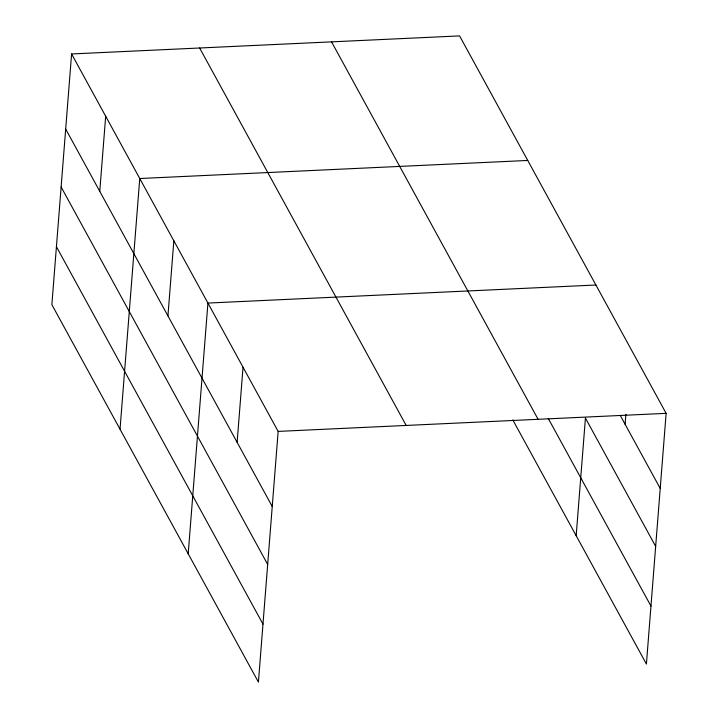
<?xml version="1.0" encoding="UTF-8"?>
<svg xmlns="http://www.w3.org/2000/svg" width="718" height="718" viewBox="0 0 718 718"><rect width="100%" height="100%" fill="white"/><g stroke="black" fill="none" stroke-linecap="round" stroke-linejoin="round"><path stroke-width="1.08" d="M71.594 53.958L51.867 304.656L258.417 682.1L278.153 431.401L71.594 53.958L459.583 35.9L666.133 413.344L646.406 664.042L512.805 419.913M99.766 191.338L105.681 116.235M120.032 429.211L139.759 178.513L527.739 160.455M167.931 315.893L173.846 240.79M188.197 553.766L207.924 303.068L595.904 285.01M237.128 442.333L243.034 367.239M576.177 535.709L585.43 418.064L655.66 546.389M625.109 424.275L625.89 414.34M278.153 431.401L666.133 413.344M620.316 415.534L660.219 488.446M548.247 418.406L650.966 606.1M331.545 41.859L538.096 419.303M199.631 47.998L406.182 425.442M65.688 129.061L272.239 506.504M61.129 187.003L267.679 564.447M56.426 246.705L262.985 624.148"/></g></svg>
